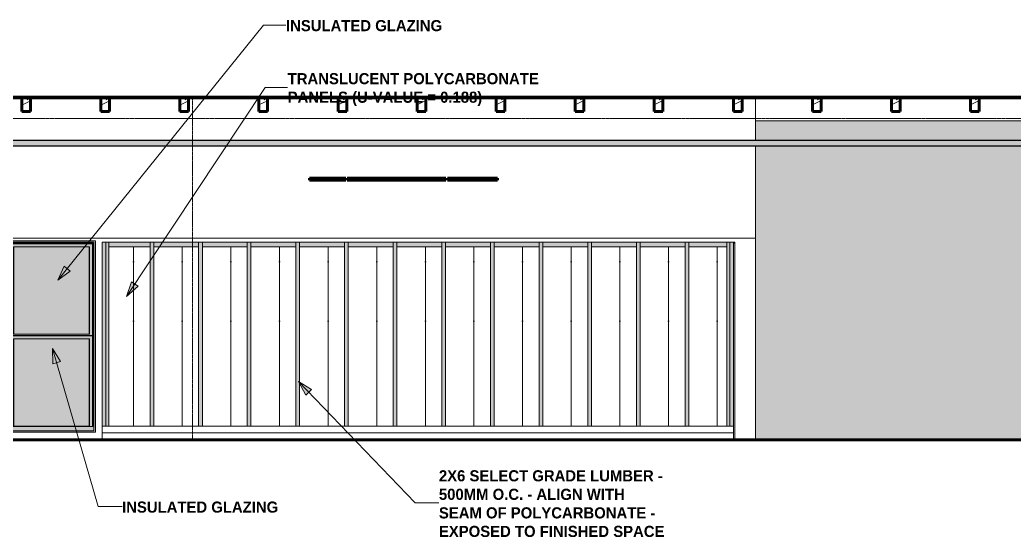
# Model space of a CAD drawing. Header units: inches. Extents: x 10304 to 16189, y 229 to 496.
# Drawn here: x 12685.2 to 13087.6, y 228.6 to 437.9 of the extents above; entities that cross this region are included whole.
import ezdxf

# ---------------------------------------------------------------- set-up
doc = ezdxf.new("R2010")
doc.units = ezdxf.units.IN
doc.header["$MEASUREMENT"] = 0
doc.linetypes.add('Aligning Line 1_8_', pattern=[0.25, 0.125, -0.125])
doc.linetypes.add('Grid Line 1_2_', pattern=[0.875, 0.5, -0.125, 0.125, -0.125])
for name, color, linetype, lineweight in [('0-2', 10, 'Continuous', 9), ('0-3', 50, 'Continuous', 5), ('A-CLNG', 13, 'Continuous', 18), ('A-CLNG-1', 13, 'Continuous', 60), ('A-FLOR-2', 250, 'Continuous', 60), ('A-FLOR-LEVL-1', 51, 'Grid Line 1_2_', 9), ('A-FLOR-MCUT-1', 7, 'Continuous', 18), ('A-FLOR-PATT-1', 10, 'Continuous', 9), ('A-FLOR-PATT-2', 253, 'Continuous', 9), ('A-GLAZ-1', 59, 'Continuous', 18), ('A-GLAZ-2', 254, 'Continuous', 18), ('A-GLAZ-3', 10, 'Continuous', 9), ('A-GLAZ-4', 7, 'Continuous', 18), ('A-GLAZ-CWMG', 51, 'Continuous', 9), ('A-GLAZ-CWMG-1', 9, 'Continuous', 9), ('A-GLAZ-CWMG-2', 10, 'Continuous', 9), ('A-WALL-1', 7, 'Continuous', 18), ('A-WALL-2', 50, 'Continuous', 18), ('A-WALL-PATT-2', 143, 'Continuous', 9), ('G-ANNO-SYMB', 111, 'Aligning Line 1_8_', 9), ('G-ANNO-TEXT', 231, 'Continuous', 9), ('I-WALL', 2, 'Continuous', 18), ('P-PIPE', 3, 'Continuous', 9), ('P-PIPE-1', 3, 'Continuous', 5), ('S-BEAM', 12, 'Continuous', 9), ('S-BEAM-2', 250, 'Continuous', 60)]:
    doc.layers.add(name, color=color, linetype=linetype, lineweight=lineweight)
doc.styles.add('Century Gothic_B', font='GOTHICB.TTF', dxfattribs={"height": 4.5})
pattern_1 = [(216.87, (3.199, 7.997), (23.98977143, 15.99364286), [3.998, -35.986]), (206.565, (7.997, 5.598), (-7.9970807, -7.9966192), [8.941, -8.941]), (198.435, (7.997, 1.599), (-15.9938446, -7.99709826), [5.058, -20.23])]

# ---------------------------------------------------------------- blocks, each defined once
blk = doc.blocks.new('Basic Wall _ EXT - FIBER CEMENT - LARGE - 2_ XPS - ___-2162458-INTERIOR ELEVATION - CORRIDOR NORTH _302_N_ - 3RD FLOOR - SOUTH WALL')
at = {"layer": 'A-WALL-2'}
blk.add_hatch(color=256, dxfattribs=at).paths.add_polyline_path([(-10851.39, 347.5), (-10850.89, 347.5), (-10850.89, 348), (-10851.39, 348), (-10851.39, 347.91)], flags=0)
at = {"layer": 'A-WALL-1'}
blk.add_line((-10850.89, 347.5), (-10851.39, 347.5), dxfattribs=at)
blk = doc.blocks.new('Rectangular Mullion - Stud - Vertical-3211725-INTERIOR ELEVATION - CORRIDOR NORTH _302_N_ - 3RD FLOOR - SOUTH WALL')
at = {"layer": 'A-GLAZ-CWMG-1'}
blk.add_hatch(color=256, dxfattribs=at).paths.add_polyline_path([(-10852.89, 273.5), (-10851.39, 273.5), (-10851.39, 348), (-10852.89, 348), (-10852.89, 337.58)], flags=0)
at = {"layer": 'A-GLAZ-CWMG-2'}
for p, q in [((-10852.89, 348), (-10852.89, 273.5)), ((-10851.39, 273.5), (-10851.39, 348)), ((-10851.39, 273.5), (-10852.89, 273.5))]:
    blk.add_line(p, q, dxfattribs=at)
blk = doc.blocks.new('Rectangular Mullion - Stud - Vertical-3211726-INTERIOR ELEVATION - CORRIDOR NORTH _302_N_ - 3RD FLOOR - SOUTH WALL')
at = {"layer": 'A-GLAZ-CWMG-1'}
blk.add_hatch(color=256, dxfattribs=at).paths.add_polyline_path([(-11105.49, 273.5), (-11105.49, 348), (-11106.99, 348), (-11106.99, 273.5), (-11106.93, 273.5)], flags=0)
at = {"layer": 'A-GLAZ-CWMG-2'}
for p, q in [((-11105.49, 348), (-11105.49, 273.5)), ((-11105.49, 273.5), (-11106.99, 273.5))]:
    blk.add_line(p, q, dxfattribs=at)
blk = doc.blocks.new('Rectangular Mullion - Stud - Base_Head-1769174-INTERIOR ELEVATION - CORRIDOR NORTH _302_N_ - 3RD FLOOR - SOUTH WALL')
at = {"layer": 'A-GLAZ-CWMG'}
h = blk.add_hatch(dxfattribs=at)
h.set_pattern_fill('FP_7', color=256, style=0, pattern_type=2)
h.set_pattern_definition([(180, (-11077.751, 270.75), (-1e-15, -8), [])])
h.paths.add_polyline_path([(-11067.91, 268), (-11067.91, 273.5), (-11087.59, 273.5), (-11087.59, 268), (-11086.09, 268)], flags=0)
at = {"layer": 'A-GLAZ-CWMG-2'}
blk.add_line((-11087.59, 273.5), (-11067.91, 273.5), dxfattribs=at)
blk = doc.blocks.new('Rectangular Mullion - Stud - Vertical-3211723-INTERIOR ELEVATION - CORRIDOR NORTH _302_N_ - 3RD FLOOR - SOUTH WALL')
at = {"layer": 'A-GLAZ-CWMG-1'}
blk.add_hatch(color=256, dxfattribs=at).paths.add_polyline_path([(-11087.59, 273.5), (-11086.09, 273.5), (-11086.09, 348), (-11087.59, 348), (-11087.59, 337.58)], flags=0)
at = {"layer": 'A-GLAZ-CWMG-2'}
for p, q in [((-11087.59, 348), (-11087.59, 273.5)), ((-11086.09, 273.5), (-11086.09, 348)), ((-11086.09, 273.5), (-11087.59, 273.5))]:
    blk.add_line(p, q, dxfattribs=at)
blk = doc.blocks.new('Window-Double_Hung-Marvin-Essential - ESDH3066 - 3rd floor-3357215-INTERIOR ELEVATION - CORRIDOR NORTH _302_N_ - 3RD FLOOR - SOUTH WALL')
at = {"layer": 'A-GLAZ-1'}
h = blk.add_hatch(color=256, dxfattribs=at)
h.paths.add_polyline_path([(-11111.67, 271), (-11109.7, 271), (-11109.7, 348.5), (-11145.2, 348.5), (-11145.2, 271), (-11136.51, 271)], flags=0)
h.paths.add_polyline_path([(-11144.58, 271.62), (-11144.58, 347.87), (-11110.33, 347.87), (-11110.33, 271.62), (-11143.83, 271.62)], flags=0)
h = blk.add_hatch(color=256, dxfattribs=at)
h.paths.add_polyline_path([(-11144.58, 271.62), (-11110.33, 271.62), (-11110.33, 347.87), (-11144.58, 347.87), (-11144.58, 271.69)], flags=0)
h.paths.add_polyline_path([(-11144.17, 273.41), (-11144.17, 347.47), (-11110.73, 347.47), (-11110.73, 273.41), (-11143.83, 273.41)], flags=0)
for points in [[(-11110.8, 273.41), (-11110.8, 309.75), (-11110.73, 309.75), (-11110.73, 347.47), (-11144.17, 347.47), (-11144.17, 309.75), (-11144.11, 309.75), (-11144.11, 273.41), (-11144.01, 273.41), (-11144.01, 347.31), (-11110.89, 347.31), (-11110.89, 273.41)], [(-11142.73, 346.03), (-11112.17, 346.03), (-11112.11, 346.09), (-11142.79, 346.09)], [(-11142.79, 310.66), (-11142.73, 310.72), (-11142.73, 346.03), (-11142.79, 346.09), (-11142.79, 310.72)], [(-11112.11, 310.66), (-11112.11, 346.09), (-11112.17, 346.03), (-11112.17, 310.72)], [(-11112.11, 310), (-11110.89, 310), (-11110.89, 310.18), (-11144.01, 310.18), (-11144.01, 310), (-11112.17, 310)], [(-11136.51, 310.66), (-11112.11, 310.66), (-11112.17, 310.72), (-11142.73, 310.72), (-11142.79, 310.66), (-11142.73, 310.66)], [(-11112.17, 308.78), (-11112.11, 308.84), (-11142.79, 308.84), (-11142.73, 308.78), (-11112.17, 308.78)], [(-11142.79, 273.41), (-11142.73, 273.47), (-11142.73, 308.78), (-11142.79, 308.84), (-11142.79, 273.47)], [(-11112.11, 273.41), (-11112.11, 308.84), (-11112.17, 308.78), (-11112.17, 273.47)], [(-11112.11, 273.41), (-11112.17, 273.47), (-11142.73, 273.47), (-11142.79, 273.41), (-11112.17, 273.41)]]:
    blk.add_hatch(color=256, dxfattribs=at).paths.add_polyline_path(points, flags=0)
h = blk.add_hatch(color=256, dxfattribs=at)
h.paths.add_polyline_path([(-11110.89, 310.18), (-11110.89, 347.31), (-11144.01, 347.31), (-11144.01, 310.18), (-11110.91, 310.18)], flags=0)
h.paths.add_polyline_path([(-11136.51, 310.66), (-11142.79, 310.66), (-11142.79, 346.09), (-11112.11, 346.09), (-11112.11, 310.66)], flags=0)
h = blk.add_hatch(color=256, dxfattribs=at)
h.paths.add_polyline_path([(-11110.93, 273.41), (-11110.89, 273.41), (-11110.89, 310), (-11144.01, 310), (-11144.01, 273.41), (-11111.08, 273.41)], flags=0)
h.paths.add_polyline_path([(-11112.11, 273.41), (-11142.79, 273.41), (-11142.79, 308.84), (-11112.11, 308.84), (-11112.11, 276.62)], flags=0)
h = blk.add_hatch(color=256, dxfattribs=at)
h.paths.add_polyline_path([(-11144.17, 273.41), (-11144.11, 273.41), (-11144.11, 309.75), (-11144.17, 309.75), (-11144.17, 273.41)], flags=0)
h.paths.add_polyline_path([(-11110.8, 273.41), (-11110.73, 273.41), (-11110.73, 309.75), (-11110.8, 309.75), (-11110.8, 273.41)], flags=0)
at = {"layer": 'A-GLAZ-2'}
for points in [[(-11112.17, 310.72), (-11112.17, 346.03), (-11142.73, 346.03), (-11142.73, 310.72), (-11136.51, 310.72)], [(-11112.17, 273.47), (-11112.17, 308.78), (-11142.73, 308.78), (-11142.73, 273.47), (-11136.51, 273.47)]]:
    blk.add_hatch(color=256, dxfattribs=at).paths.add_polyline_path(points, flags=0)
at = {"layer": 'A-GLAZ-3'}
for p, q in [((-11109.7, 348.5), (-11145.2, 348.5)), ((-11145.2, 348.5), (-11145.2, 271)), ((-11144.58, 271.62), (-11144.58, 347.87)), ((-11144.58, 347.87), (-11110.33, 347.87)), ((-11144.17, 273.41), (-11144.17, 347.47)), ((-11144.17, 347.47), (-11110.73, 347.47)), ((-11144.01, 347.31), (-11110.89, 347.31)), ((-11144.01, 347.31), (-11144.01, 310.18)), ((-11142.79, 346.09), (-11142.73, 346.03)), ((-11142.79, 346.09), (-11142.79, 310.66)), ((-11112.11, 346.09), (-11142.79, 346.09)), ((-11112.17, 346.03), (-11142.73, 346.03)), ((-11142.73, 346.03), (-11142.73, 310.72)), ((-11112.17, 346.03), (-11112.11, 346.09)), ((-11112.17, 310.72), (-11112.17, 346.03)), ((-11112.11, 310.66), (-11112.11, 346.09)), ((-11110.89, 347.31), (-11110.89, 310.18)), ((-11110.73, 347.47), (-11110.73, 273.41)), ((-11110.33, 347.87), (-11110.33, 271.62)), ((-11109.7, 271), (-11109.7, 348.5)), ((-11144.01, 310.18), (-11144.01, 310)), ((-11110.89, 310.18), (-11144.01, 310.18)), ((-11144.01, 310), (-11110.89, 310)), ((-11144.01, 273.41), (-11144.01, 310)), ((-11142.73, 310.72), (-11142.79, 310.66)), ((-11142.79, 310.66), (-11112.11, 310.66)), ((-11142.73, 310.72), (-11112.17, 310.72)), ((-11112.17, 310.72), (-11112.11, 310.66)), ((-11110.89, 310), (-11110.89, 310.18)), ((-11110.89, 310), (-11110.89, 273.41)), ((-11142.79, 308.84), (-11142.73, 308.78)), ((-11112.11, 308.84), (-11142.79, 308.84)), ((-11142.79, 308.84), (-11142.79, 273.41)), ((-11112.17, 308.78), (-11142.73, 308.78)), ((-11142.73, 308.78), (-11142.73, 273.47)), ((-11112.17, 308.78), (-11112.11, 308.84)), ((-11112.17, 273.47), (-11112.17, 308.78)), ((-11112.11, 273.41), (-11112.11, 308.84)), ((-11145.2, 271), (-11109.7, 271)), ((-11110.33, 271.62), (-11144.58, 271.62)), ((-11110.73, 273.41), (-11144.17, 273.41)), ((-11142.73, 273.47), (-11142.79, 273.41)), ((-11142.73, 273.47), (-11112.17, 273.47)), ((-11112.17, 273.47), (-11112.11, 273.41))]:
    blk.add_line(p, q, dxfattribs=at)
at = {"layer": 'A-GLAZ-4'}
for p, q in [((-11144.11, 309.75), (-11144.17, 309.75)), ((-11144.11, 273.4), (-11144.11, 309.75)), ((-11110.73, 309.75), (-11110.8, 309.75)), ((-11110.8, 309.75), (-11110.8, 273.41))]:
    blk.add_line(p, q, dxfattribs=at)
blk = doc.blocks.new('Rectangular Mullion - Stud - Base_Head-1769175-INTERIOR ELEVATION - CORRIDOR NORTH _302_N_ - 3RD FLOOR - SOUTH WALL')
at = {"layer": 'A-GLAZ-CWMG'}
h = blk.add_hatch(dxfattribs=at)
h.set_pattern_fill('FP_8', color=256, style=0, pattern_type=2)
h.set_pattern_definition([(180, (-10861.231, 270.75), (-1e-15, -8), [])])
h.paths.add_polyline_path([(-10851.45, 268), (-10851.39, 268), (-10851.39, 273.5), (-10871.07, 273.5), (-10871.07, 268), (-10852.89, 268)], flags=0)
at = {"layer": 'A-GLAZ-CWMG-2'}
for p, q in [((-10871.07, 273.5), (-10851.39, 273.5)), ((-10851.39, 273.5), (-10851.39, 268))]:
    blk.add_line(p, q, dxfattribs=at)
blk = doc.blocks.new('Rectangular Mullion - Stud - Base_Head-2194499-INTERIOR ELEVATION - CORRIDOR NORTH _302_N_ - 3RD FLOOR - SOUTH WALL')
at = {"layer": 'A-GLAZ-CWMG'}
h = blk.add_hatch(dxfattribs=at)
h.set_pattern_fill('FP_11', color=256, style=0, pattern_type=2)
h.set_pattern_definition([(180, (-11097.291, 270.75), (-1e-15, -8), [])])
h.paths.add_polyline_path([(-11092.95, 268), (-11087.59, 268), (-11087.59, 273.5), (-11106.99, 273.5), (-11106.99, 268), (-11104.24, 268)], flags=0)
at = {"layer": 'A-GLAZ-CWMG-2'}
blk.add_line((-11106.99, 273.5), (-11087.59, 273.5), dxfattribs=at)
blk = doc.blocks.new('Rectangular Mullion - Profile_Polycarbonate_Upper and left-2195491-INTERIOR ELEVATION - CORRIDOR NORTH _302_N_ - 3RD FLOOR - SOUTH WALL')
at = {"layer": 'A-GLAZ-CWMG-1'}
h = blk.add_hatch(color=256, dxfattribs=at)
h.paths.add_polyline_path([(-10869.57, 346), (-10854.14, 346), (-10854.14, 348), (-10869.57, 348)], flags=0)
h.paths.add_polyline_path([(-11096.14, 346), (-11087.59, 346), (-11087.59, 348), (-11104.24, 348), (-11104.24, 346)], flags=0)
h.paths.add_polyline_path([(-10871.07, 346), (-10871.07, 348), (-10889.26, 348), (-10889.26, 346), (-10875.15, 346)], flags=0)
h.paths.add_polyline_path([(-11086.09, 346), (-11067.91, 346), (-11067.91, 348), (-11086.09, 348)], flags=0)
h.paths.add_polyline_path([(-11066.41, 346), (-11048.23, 346), (-11048.23, 348), (-11066.41, 348)], flags=0)
h.paths.add_polyline_path([(-10890.76, 346), (-10890.76, 348), (-10908.94, 348), (-10908.94, 346)], flags=0)
h.paths.add_polyline_path([(-10910.44, 346), (-10910.44, 348), (-10928.62, 348), (-10928.62, 346)], flags=0)
h.paths.add_polyline_path([(-11046.73, 346), (-11028.54, 346), (-11028.54, 348), (-11046.73, 348)], flags=0)
h.paths.add_polyline_path([(-10930.12, 346), (-10930.12, 348), (-10948.31, 348), (-10948.31, 346)], flags=0)
h.paths.add_polyline_path([(-11027.04, 346), (-11008.86, 346), (-11008.86, 348), (-11027.04, 348)], flags=0)
h.paths.add_polyline_path([(-10949.81, 346), (-10949.81, 348), (-10967.99, 348), (-10967.99, 346), (-10962.27, 346)], flags=0)
h.paths.add_polyline_path([(-11007.36, 346), (-10989.17, 346), (-10989.17, 348), (-11007.36, 348)], flags=0)
h.paths.add_polyline_path([(-10969.49, 346), (-10969.49, 348), (-10987.67, 348), (-10987.67, 346)], flags=0)
at = {"layer": 'A-GLAZ-CWMG-2'}
for p, q in [((-11104.24, 346), (-11104.24, 348)), ((-10854.14, 348), (-10854.14, 346)), ((-11087.59, 346), (-11104.24, 346)), ((-11067.91, 346), (-11086.09, 346)), ((-11048.23, 346), (-11066.41, 346)), ((-11028.54, 346), (-11046.73, 346)), ((-11008.86, 346), (-11027.04, 346)), ((-10989.17, 346), (-11007.36, 346)), ((-10969.49, 346), (-10987.67, 346)), ((-10949.81, 346), (-10967.99, 346)), ((-10930.12, 346), (-10948.31, 346)), ((-10910.44, 346), (-10928.62, 346)), ((-10890.76, 346), (-10908.94, 346)), ((-10871.07, 346), (-10889.26, 346)), ((-10854.14, 346), (-10869.57, 346))]:
    blk.add_line(p, q, dxfattribs=at)
blk = doc.blocks.new('Rectangular Mullion - Profile_Polycarbonate_Upper and left-3296923-INTERIOR ELEVATION - CORRIDOR NORTH _302_N_ - 3RD FLOOR - SOUTH WALL')
at = {"layer": 'A-GLAZ-CWMG-1'}
blk.add_hatch(color=256, dxfattribs=at).paths.add_polyline_path([(-11105.49, 273.5), (-11104.24, 273.5), (-11104.24, 348), (-11105.49, 348), (-11105.49, 302.77)], flags=0)
at = {"layer": 'A-GLAZ-CWMG-2'}
blk.add_line((-11104.24, 348), (-11104.24, 273.5), dxfattribs=at)
blk = doc.blocks.new('Rectangular Mullion - Profile_Polycarbonate_right-3296924-INTERIOR ELEVATION - CORRIDOR NORTH _302_N_ - 3RD FLOOR - SOUTH WALL')
at = {"layer": 'A-GLAZ-CWMG-1'}
blk.add_hatch(color=256, dxfattribs=at).paths.add_polyline_path([(-10854.14, 273.5), (-10852.89, 273.5), (-10852.89, 348), (-10854.14, 348), (-10854.14, 337.58)], flags=0)
at = {"layer": 'A-GLAZ-CWMG-2'}
blk.add_line((-10854.14, 273.5), (-10854.14, 348), dxfattribs=at)
blk = doc.blocks.new('CTR - 1st Phase - Shell_rvt-2-INTERIOR ELEVATION - CORRIDOR NORTH _302_N_ - 3RD FLOOR - SOUTH WALL')
at = {"layer": 'A-FLOR-PATT-1'}
h = blk.add_hatch(dxfattribs=at)
h.set_pattern_fill('FP_9', color=256, style=0, pattern_type=2)
h.set_pattern_definition([(0, (0, 0), (0, 2.399), []), (315, (0, 0), (2.3985062, 0), [3.393, -3.393]), (45, (0, 0), (2.3985062, 0), [3.393, -3.393])])
h.paths.add_polyline_path([(-10396.01, 406.27), (-10352.45, 406.27), (-10352.46, 407.02), (-11746.33, 407.02), (-11746.31, 406.27), (-10417.79, 406.27)], flags=0)
at = {"layer": 'A-FLOR-PATT-2'}
h = blk.add_hatch(dxfattribs=at)
h.set_pattern_fill('FP_10', color=256, style=0, pattern_type=2)
h.set_pattern_definition([(0, (0, 0), (0, 4.5), []), (90, (0, 0), (-4.5, 3e-16), [])])
h.paths.add_polyline_path([(-10396.01, 407.02), (-10352.45, 407.02), (-10352.45, 407.18), (-11746.33, 407.18), (-11746.33, 407.02), (-10417.79, 407.02)], flags=0)
at = {"layer": 'A-WALL-PATT-2'}
h = blk.add_hatch(dxfattribs=at)
h.set_pattern_fill('FP_12', color=256, style=0, pattern_type=2)
h.set_pattern_definition([(90, (-10831.767, 268), (-19.685, 1e-15), [24, 0, 0, 0])])
h.paths.add_polyline_path([(-10908.94, 273.5), (-10890.76, 273.5), (-10890.76, 346), (-10908.94, 346)], flags=0)
h.paths.add_polyline_path([(-10889.26, 273.5), (-10871.07, 273.5), (-10871.07, 346), (-10889.26, 346)], flags=0)
h.paths.add_polyline_path([(-10869.57, 273.5), (-10854.14, 273.5), (-10854.14, 346), (-10869.57, 346), (-10869.57, 337.58)], flags=0)
h.paths.add_polyline_path([(-10948.31, 273.5), (-10930.12, 273.5), (-10930.12, 346), (-10948.31, 346)], flags=0)
h.paths.add_polyline_path([(-10910.44, 273.5), (-10910.44, 346), (-10928.62, 346), (-10928.62, 273.5)], flags=0)
h.paths.add_polyline_path([(-10987.67, 273.5), (-10969.49, 273.5), (-10969.49, 346), (-10987.67, 346)], flags=0)
h.paths.add_polyline_path([(-10967.99, 273.5), (-10949.81, 273.5), (-10949.81, 346), (-10967.99, 346)], flags=0)
h.paths.add_polyline_path([(-11007.36, 273.5), (-10989.17, 273.5), (-10989.17, 346), (-11007.36, 346)], flags=0)
h.paths.add_polyline_path([(-11008.86, 273.5), (-11008.86, 346), (-11027.04, 346), (-11027.04, 273.5)], flags=0)
h.paths.add_polyline_path([(-11066.41, 273.5), (-11048.23, 273.5), (-11048.23, 346), (-11066.41, 346), (-11066.41, 337.58)], flags=0)
h.paths.add_polyline_path([(-11067.91, 273.5), (-11067.91, 346), (-11086.09, 346), (-11086.09, 273.5)], flags=0)
h.paths.add_polyline_path([(-11028.54, 273.5), (-11028.54, 346), (-11046.73, 346), (-11046.73, 273.5)], flags=0)
h.paths.add_polyline_path([(-11092.95, 273.5), (-11087.59, 273.5), (-11087.59, 346), (-11104.24, 346), (-11104.24, 273.5)], flags=0)
at = {"layer": 'A-FLOR-2'}
for p, q in [((-11746.33, 406.27), (-10352.45, 406.27)), ((-10352.45, 268), (-11746.33, 268))]:
    blk.add_line(p, q, dxfattribs=at)
at = {"layer": 'A-FLOR-MCUT-1'}
blk.add_line((-10352.45, 407.02), (-11746.33, 407.02), dxfattribs=at)
at = {"layer": 'A-WALL-1'}
for p, q in [((-10842.51, 389.19), (-10842.51, 406.27)), ((-10842.51, 349.5), (-10842.51, 386.81)), ((-10842.51, 349.5), (-11247.89, 349.5)), ((-11247.89, 349.5), (-10842.51, 349.5)), ((-11145.2, 348.5), (-11109.7, 348.5)), ((-11109.7, 348.5), (-11109.7, 271)), ((-11106.99, 268), (-11106.99, 348)), ((-11106.99, 348), (-10850.89, 348)), ((-10850.89, 268), (-10850.89, 348)), ((-10842.51, 348), (-10842.51, 349.5)), ((-10842.51, 348), (-10842.51, 268)), ((-11109.7, 271), (-11145.2, 271))]:
    blk.add_line(p, q, dxfattribs=at)
at = {"layer": '0-2'}
for name, p in [('Window-Double_Hung-Marvin-Essential - ESDH3066 - 3rd floor-3357215-INTERIOR ELEVATION - CORRIDOR NORTH _302_N_ - 3RD FLOOR - SOUTH WALL', (0, 0)), ('Rectangular Mullion - Stud - Vertical-3211726-INTERIOR ELEVATION - CORRIDOR NORTH _302_N_ - 3RD FLOOR - SOUTH WALL', (0, 0)), ('Rectangular Mullion - Profile_Polycarbonate_Upper and left-3296923-INTERIOR ELEVATION - CORRIDOR NORTH _302_N_ - 3RD FLOOR - SOUTH WALL', (0, 0)), ('Rectangular Mullion - Profile_Polycarbonate_Upper and left-2195491-INTERIOR ELEVATION - CORRIDOR NORTH _302_N_ - 3RD FLOOR - SOUTH WALL', (0, 0)), ('Rectangular Mullion - Stud - Vertical-3211723-INTERIOR ELEVATION - CORRIDOR NORTH _302_N_ - 3RD FLOOR - SOUTH WALL', (0, 0)), ('Rectangular Mullion - Stud - Vertical-3211723-INTERIOR ELEVATION - CORRIDOR NORTH _302_N_ - 3RD FLOOR - SOUTH WALL', (19.68, 0)), ('Rectangular Mullion - Stud - Vertical-3211723-INTERIOR ELEVATION - CORRIDOR NORTH _302_N_ - 3RD FLOOR - SOUTH WALL', (39.37, 0)), ('Rectangular Mullion - Stud - Vertical-3211723-INTERIOR ELEVATION - CORRIDOR NORTH _302_N_ - 3RD FLOOR - SOUTH WALL', (59.05, 0)), ('Rectangular Mullion - Stud - Vertical-3211723-INTERIOR ELEVATION - CORRIDOR NORTH _302_N_ - 3RD FLOOR - SOUTH WALL', (78.73, 0)), ('Rectangular Mullion - Stud - Vertical-3211723-INTERIOR ELEVATION - CORRIDOR NORTH _302_N_ - 3RD FLOOR - SOUTH WALL', (98.42, 0)), ('Rectangular Mullion - Stud - Vertical-3211723-INTERIOR ELEVATION - CORRIDOR NORTH _302_N_ - 3RD FLOOR - SOUTH WALL', (118.1, 0)), ('Rectangular Mullion - Stud - Vertical-3211723-INTERIOR ELEVATION - CORRIDOR NORTH _302_N_ - 3RD FLOOR - SOUTH WALL', (137.79, 0)), ('Rectangular Mullion - Stud - Vertical-3211723-INTERIOR ELEVATION - CORRIDOR NORTH _302_N_ - 3RD FLOOR - SOUTH WALL', (157.47, 0)), ('Rectangular Mullion - Stud - Vertical-3211723-INTERIOR ELEVATION - CORRIDOR NORTH _302_N_ - 3RD FLOOR - SOUTH WALL', (177.15, 0)), ('Rectangular Mullion - Stud - Vertical-3211723-INTERIOR ELEVATION - CORRIDOR NORTH _302_N_ - 3RD FLOOR - SOUTH WALL', (196.84, 0)), ('Rectangular Mullion - Stud - Vertical-3211723-INTERIOR ELEVATION - CORRIDOR NORTH _302_N_ - 3RD FLOOR - SOUTH WALL', (216.52, 0)), ('Rectangular Mullion - Profile_Polycarbonate_right-3296924-INTERIOR ELEVATION - CORRIDOR NORTH _302_N_ - 3RD FLOOR - SOUTH WALL', (0, 0)), ('Rectangular Mullion - Stud - Vertical-3211725-INTERIOR ELEVATION - CORRIDOR NORTH _302_N_ - 3RD FLOOR - SOUTH WALL', (0, 0)), ('Basic Wall _ EXT - FIBER CEMENT - LARGE - 2_ XPS - ___-2162458-INTERIOR ELEVATION - CORRIDOR NORTH _302_N_ - 3RD FLOOR - SOUTH WALL', (0, 0)), ('Rectangular Mullion - Stud - Base_Head-2194499-INTERIOR ELEVATION - CORRIDOR NORTH _302_N_ - 3RD FLOOR - SOUTH WALL', (0, 0)), ('Rectangular Mullion - Stud - Base_Head-1769174-INTERIOR ELEVATION - CORRIDOR NORTH _302_N_ - 3RD FLOOR - SOUTH WALL', (0, 0)), ('Rectangular Mullion - Stud - Base_Head-1769174-INTERIOR ELEVATION - CORRIDOR NORTH _302_N_ - 3RD FLOOR - SOUTH WALL', (19.68, 0)), ('Rectangular Mullion - Stud - Base_Head-1769174-INTERIOR ELEVATION - CORRIDOR NORTH _302_N_ - 3RD FLOOR - SOUTH WALL', (39.37, 0)), ('Rectangular Mullion - Stud - Base_Head-1769174-INTERIOR ELEVATION - CORRIDOR NORTH _302_N_ - 3RD FLOOR - SOUTH WALL', (59.05, 0)), ('Rectangular Mullion - Stud - Base_Head-1769174-INTERIOR ELEVATION - CORRIDOR NORTH _302_N_ - 3RD FLOOR - SOUTH WALL', (78.73, 0)), ('Rectangular Mullion - Stud - Base_Head-1769174-INTERIOR ELEVATION - CORRIDOR NORTH _302_N_ - 3RD FLOOR - SOUTH WALL', (98.42, 0)), ('Rectangular Mullion - Stud - Base_Head-1769174-INTERIOR ELEVATION - CORRIDOR NORTH _302_N_ - 3RD FLOOR - SOUTH WALL', (118.1, 0)), ('Rectangular Mullion - Stud - Base_Head-1769174-INTERIOR ELEVATION - CORRIDOR NORTH _302_N_ - 3RD FLOOR - SOUTH WALL', (137.79, 0)), ('Rectangular Mullion - Stud - Base_Head-1769174-INTERIOR ELEVATION - CORRIDOR NORTH _302_N_ - 3RD FLOOR - SOUTH WALL', (157.47, 0)), ('Rectangular Mullion - Stud - Base_Head-1769174-INTERIOR ELEVATION - CORRIDOR NORTH _302_N_ - 3RD FLOOR - SOUTH WALL', (177.15, 0)), ('Rectangular Mullion - Stud - Base_Head-1769174-INTERIOR ELEVATION - CORRIDOR NORTH _302_N_ - 3RD FLOOR - SOUTH WALL', (196.84, 0)), ('Rectangular Mullion - Stud - Base_Head-1769175-INTERIOR ELEVATION - CORRIDOR NORTH _302_N_ - 3RD FLOOR - SOUTH WALL', (0, 0))]:
    blk.add_blockref(name, p, dxfattribs=at)
blk = doc.blocks.new('LVL-Laminated Veneer Lumber - 4X6 S_ PINE - NO_ 1-V50-INTERIOR ELEVATION - CORRIDOR NORTH _302_N_ - 3RD FLOOR - SOUTH WALL')
at = {"layer": 'S-BEAM'}
h = blk.add_hatch(dxfattribs=at)
h.set_pattern_fill('FP_13', color=256, style=0, pattern_type=2)
h.set_pattern_definition(pattern_1)
h.paths.add_polyline_path([(-10755.5, 400.77), (-10752, 400.77), (-10752, 406.27), (-10755.5, 406.27)], flags=0)
at = {"layer": 'S-BEAM-2'}
for p, q in [((-10752, 406.27), (-10755.5, 406.27)), ((-10755.5, 406.27), (-10755.5, 400.77)), ((-10752, 400.77), (-10752, 406.27)), ((-10755.5, 400.77), (-10752, 400.77))]:
    blk.add_line(p, q, dxfattribs=at)
blk = doc.blocks.new('LVL-Laminated Veneer Lumber - 4X6 S_ PINE - NO_ 1-V51-INTERIOR ELEVATION - CORRIDOR NORTH _302_N_ - 3RD FLOOR - SOUTH WALL')
at = {"layer": 'S-BEAM'}
h = blk.add_hatch(dxfattribs=at)
h.set_pattern_fill('FP_13', color=256, style=0, pattern_type=2)
h.set_pattern_definition(pattern_1)
h.paths.add_polyline_path([(-10784, 400.77), (-10784, 406.27), (-10787.5, 406.27), (-10787.5, 400.77)], flags=0)
at = {"layer": 'S-BEAM-2'}
for p, q in [((-10784, 406.27), (-10787.5, 406.27)), ((-10787.5, 406.27), (-10787.5, 400.77)), ((-10784, 400.77), (-10784, 406.27)), ((-10787.5, 400.77), (-10784, 400.77))]:
    blk.add_line(p, q, dxfattribs=at)
blk = doc.blocks.new('LVL-Laminated Veneer Lumber - 4X6 S_ PINE - NO_ 1-V52-INTERIOR ELEVATION - CORRIDOR NORTH _302_N_ - 3RD FLOOR - SOUTH WALL')
at = {"layer": 'S-BEAM'}
h = blk.add_hatch(dxfattribs=at)
h.set_pattern_fill('FP_13', color=256, style=0, pattern_type=2)
h.set_pattern_definition(pattern_1)
h.paths.add_polyline_path([(-10816, 400.77), (-10816, 406.27), (-10819.5, 406.27), (-10819.5, 400.77)], flags=0)
at = {"layer": 'S-BEAM-2'}
for p, q in [((-10816, 406.27), (-10819.5, 406.27)), ((-10819.5, 406.27), (-10819.5, 400.77)), ((-10816, 400.77), (-10816, 406.27)), ((-10819.5, 400.77), (-10816, 400.77))]:
    blk.add_line(p, q, dxfattribs=at)
blk = doc.blocks.new('LVL-Laminated Veneer Lumber - 4X6 S_ PINE - NO_ 1-V53-INTERIOR ELEVATION - CORRIDOR NORTH _302_N_ - 3RD FLOOR - SOUTH WALL')
at = {"layer": 'S-BEAM'}
h = blk.add_hatch(dxfattribs=at)
h.set_pattern_fill('FP_13', color=256, style=0, pattern_type=2)
h.set_pattern_definition(pattern_1)
h.paths.add_polyline_path([(-10848, 400.77), (-10848, 406.27), (-10851.5, 406.27), (-10851.5, 400.77)], flags=0)
at = {"layer": 'S-BEAM-2'}
for p, q in [((-10848, 406.27), (-10851.5, 406.27)), ((-10851.5, 406.27), (-10851.5, 400.77)), ((-10848, 400.77), (-10848, 406.27)), ((-10851.5, 400.77), (-10848, 400.77))]:
    blk.add_line(p, q, dxfattribs=at)
blk = doc.blocks.new('LVL-Laminated Veneer Lumber - 4X6 S_ PINE - NO_ 1-V54-INTERIOR ELEVATION - CORRIDOR NORTH _302_N_ - 3RD FLOOR - SOUTH WALL')
at = {"layer": 'S-BEAM'}
h = blk.add_hatch(dxfattribs=at)
h.set_pattern_fill('FP_13', color=256, style=0, pattern_type=2)
h.set_pattern_definition(pattern_1)
h.paths.add_polyline_path([(-10883.5, 400.77), (-10880, 400.77), (-10880, 406.27), (-10883.5, 406.27), (-10883.5, 401.39)], flags=0)
at = {"layer": 'S-BEAM-2'}
for p, q in [((-10880, 406.27), (-10883.5, 406.27)), ((-10883.5, 406.27), (-10883.5, 400.77)), ((-10880, 400.77), (-10880, 406.27)), ((-10883.5, 400.77), (-10880, 400.77))]:
    blk.add_line(p, q, dxfattribs=at)
blk = doc.blocks.new('LVL-Laminated Veneer Lumber - 4X6 S_ PINE - NO_ 1-V55-INTERIOR ELEVATION - CORRIDOR NORTH _302_N_ - 3RD FLOOR - SOUTH WALL')
at = {"layer": 'S-BEAM'}
h = blk.add_hatch(dxfattribs=at)
h.set_pattern_fill('FP_13', color=256, style=0, pattern_type=2)
h.set_pattern_definition(pattern_1)
h.paths.add_polyline_path([(-10915.5, 400.77), (-10912, 400.77), (-10912, 406.27), (-10915.5, 406.27)], flags=0)
at = {"layer": 'S-BEAM-2'}
for p, q in [((-10912, 406.27), (-10915.5, 406.27)), ((-10915.5, 406.27), (-10915.5, 400.77)), ((-10912, 400.77), (-10912, 406.27)), ((-10915.5, 400.77), (-10912, 400.77))]:
    blk.add_line(p, q, dxfattribs=at)
blk = doc.blocks.new('LVL-Laminated Veneer Lumber - 4X6 S_ PINE - NO_ 1-V56-INTERIOR ELEVATION - CORRIDOR NORTH _302_N_ - 3RD FLOOR - SOUTH WALL')
at = {"layer": 'S-BEAM'}
h = blk.add_hatch(dxfattribs=at)
h.set_pattern_fill('FP_13', color=256, style=0, pattern_type=2)
h.set_pattern_definition(pattern_1)
h.paths.add_polyline_path([(-10944, 400.77), (-10944, 406.27), (-10947.5, 406.27), (-10947.5, 400.77)], flags=0)
at = {"layer": 'S-BEAM-2'}
for p, q in [((-10944, 406.27), (-10947.5, 406.27)), ((-10947.5, 406.27), (-10947.5, 400.77)), ((-10944, 400.77), (-10944, 406.27)), ((-10947.5, 400.77), (-10944, 400.77))]:
    blk.add_line(p, q, dxfattribs=at)
blk = doc.blocks.new('LVL-Laminated Veneer Lumber - 4X6 S_ PINE - NO_ 1-V57-INTERIOR ELEVATION - CORRIDOR NORTH _302_N_ - 3RD FLOOR - SOUTH WALL')
at = {"layer": 'S-BEAM'}
h = blk.add_hatch(dxfattribs=at)
h.set_pattern_fill('FP_13', color=256, style=0, pattern_type=2)
h.set_pattern_definition(pattern_1)
h.paths.add_polyline_path([(-10976, 400.77), (-10976, 406.27), (-10979.5, 406.27), (-10979.5, 400.77)], flags=0)
at = {"layer": 'S-BEAM-2'}
for p, q in [((-10976, 406.27), (-10979.5, 406.27)), ((-10979.5, 406.27), (-10979.5, 400.77)), ((-10976, 400.77), (-10976, 406.27)), ((-10979.5, 400.77), (-10976, 400.77))]:
    blk.add_line(p, q, dxfattribs=at)
blk = doc.blocks.new('LVL-Laminated Veneer Lumber - 4X6 S_ PINE - NO_ 1-V58-INTERIOR ELEVATION - CORRIDOR NORTH _302_N_ - 3RD FLOOR - SOUTH WALL')
at = {"layer": 'S-BEAM'}
h = blk.add_hatch(dxfattribs=at)
h.set_pattern_fill('FP_13', color=256, style=0, pattern_type=2)
h.set_pattern_definition(pattern_1)
h.paths.add_polyline_path([(-11008, 400.77), (-11008, 406.27), (-11011.5, 406.27), (-11011.5, 400.77)], flags=0)
at = {"layer": 'S-BEAM-2'}
for p, q in [((-11008, 406.27), (-11011.5, 406.27)), ((-11011.5, 406.27), (-11011.5, 400.77)), ((-11008, 400.77), (-11008, 406.27)), ((-11011.5, 400.77), (-11008, 400.77))]:
    blk.add_line(p, q, dxfattribs=at)
blk = doc.blocks.new('LVL-Laminated Veneer Lumber - 4X6 S_ PINE - NO_ 1-V59-INTERIOR ELEVATION - CORRIDOR NORTH _302_N_ - 3RD FLOOR - SOUTH WALL')
at = {"layer": 'S-BEAM'}
h = blk.add_hatch(dxfattribs=at)
h.set_pattern_fill('FP_13', color=256, style=0, pattern_type=2)
h.set_pattern_definition(pattern_1)
h.paths.add_polyline_path([(-11040, 400.77), (-11040, 406.27), (-11043.5, 406.27), (-11043.5, 400.77)], flags=0)
at = {"layer": 'S-BEAM-2'}
for p, q in [((-11040, 406.27), (-11043.5, 406.27)), ((-11043.5, 406.27), (-11043.5, 400.77)), ((-11040, 400.77), (-11040, 406.27)), ((-11043.5, 400.77), (-11040, 400.77))]:
    blk.add_line(p, q, dxfattribs=at)
blk = doc.blocks.new('LVL-Laminated Veneer Lumber - 4X6 S_ PINE - NO_ 1-V60-INTERIOR ELEVATION - CORRIDOR NORTH _302_N_ - 3RD FLOOR - SOUTH WALL')
at = {"layer": 'S-BEAM'}
h = blk.add_hatch(dxfattribs=at)
h.set_pattern_fill('FP_13', color=256, style=0, pattern_type=2)
h.set_pattern_definition(pattern_1)
h.paths.add_polyline_path([(-11072, 400.77), (-11072, 406.27), (-11075.5, 406.27), (-11075.5, 400.77)], flags=0)
at = {"layer": 'S-BEAM-2'}
for p, q in [((-11072, 406.27), (-11075.5, 406.27)), ((-11075.5, 406.27), (-11075.5, 400.77)), ((-11072, 400.77), (-11072, 406.27)), ((-11075.5, 400.77), (-11072, 400.77))]:
    blk.add_line(p, q, dxfattribs=at)
blk = doc.blocks.new('LVL-Laminated Veneer Lumber - 4X6 S_ PINE - NO_ 1-V61-INTERIOR ELEVATION - CORRIDOR NORTH _302_N_ - 3RD FLOOR - SOUTH WALL')
at = {"layer": 'S-BEAM'}
h = blk.add_hatch(dxfattribs=at)
h.set_pattern_fill('FP_13', color=256, style=0, pattern_type=2)
h.set_pattern_definition(pattern_1)
h.paths.add_polyline_path([(-11107.5, 400.77), (-11104, 400.77), (-11104, 406.27), (-11107.5, 406.27)], flags=0)
at = {"layer": 'S-BEAM-2'}
for p, q in [((-11104, 406.27), (-11107.5, 406.27)), ((-11107.5, 406.27), (-11107.5, 400.77)), ((-11104, 400.77), (-11104, 406.27)), ((-11107.5, 400.77), (-11104, 400.77))]:
    blk.add_line(p, q, dxfattribs=at)
blk = doc.blocks.new('LVL-Laminated Veneer Lumber - 4X6 S_ PINE - NO_ 1-V62-INTERIOR ELEVATION - CORRIDOR NORTH _302_N_ - 3RD FLOOR - SOUTH WALL')
at = {"layer": 'S-BEAM'}
h = blk.add_hatch(dxfattribs=at)
h.set_pattern_fill('FP_13', color=256, style=0, pattern_type=2)
h.set_pattern_definition(pattern_1)
h.paths.add_polyline_path([(-11139.5, 400.77), (-11136, 400.77), (-11136, 406.27), (-11139.5, 406.27)], flags=0)
at = {"layer": 'S-BEAM-2'}
for p, q in [((-11136, 406.27), (-11139.5, 406.27)), ((-11139.5, 406.27), (-11139.5, 400.77)), ((-11136, 400.77), (-11136, 406.27)), ((-11139.5, 400.77), (-11136, 400.77))]:
    blk.add_line(p, q, dxfattribs=at)
blk = doc.blocks.new('CTR - 1st Phase - Structure_rvt-2-INTERIOR ELEVATION - CORRIDOR NORTH _302_N_ - 3RD FLOOR - SOUTH WALL')
at = {"layer": '0-2'}
for name in ['LVL-Laminated Veneer Lumber - 4X6 S_ PINE - NO_ 1-V62-INTERIOR ELEVATION - CORRIDOR NORTH _302_N_ - 3RD FLOOR - SOUTH WALL', 'LVL-Laminated Veneer Lumber - 4X6 S_ PINE - NO_ 1-V61-INTERIOR ELEVATION - CORRIDOR NORTH _302_N_ - 3RD FLOOR - SOUTH WALL', 'LVL-Laminated Veneer Lumber - 4X6 S_ PINE - NO_ 1-V60-INTERIOR ELEVATION - CORRIDOR NORTH _302_N_ - 3RD FLOOR - SOUTH WALL', 'LVL-Laminated Veneer Lumber - 4X6 S_ PINE - NO_ 1-V59-INTERIOR ELEVATION - CORRIDOR NORTH _302_N_ - 3RD FLOOR - SOUTH WALL', 'LVL-Laminated Veneer Lumber - 4X6 S_ PINE - NO_ 1-V58-INTERIOR ELEVATION - CORRIDOR NORTH _302_N_ - 3RD FLOOR - SOUTH WALL', 'LVL-Laminated Veneer Lumber - 4X6 S_ PINE - NO_ 1-V57-INTERIOR ELEVATION - CORRIDOR NORTH _302_N_ - 3RD FLOOR - SOUTH WALL', 'LVL-Laminated Veneer Lumber - 4X6 S_ PINE - NO_ 1-V56-INTERIOR ELEVATION - CORRIDOR NORTH _302_N_ - 3RD FLOOR - SOUTH WALL', 'LVL-Laminated Veneer Lumber - 4X6 S_ PINE - NO_ 1-V55-INTERIOR ELEVATION - CORRIDOR NORTH _302_N_ - 3RD FLOOR - SOUTH WALL', 'LVL-Laminated Veneer Lumber - 4X6 S_ PINE - NO_ 1-V54-INTERIOR ELEVATION - CORRIDOR NORTH _302_N_ - 3RD FLOOR - SOUTH WALL', 'LVL-Laminated Veneer Lumber - 4X6 S_ PINE - NO_ 1-V53-INTERIOR ELEVATION - CORRIDOR NORTH _302_N_ - 3RD FLOOR - SOUTH WALL', 'LVL-Laminated Veneer Lumber - 4X6 S_ PINE - NO_ 1-V52-INTERIOR ELEVATION - CORRIDOR NORTH _302_N_ - 3RD FLOOR - SOUTH WALL', 'LVL-Laminated Veneer Lumber - 4X6 S_ PINE - NO_ 1-V51-INTERIOR ELEVATION - CORRIDOR NORTH _302_N_ - 3RD FLOOR - SOUTH WALL', 'LVL-Laminated Veneer Lumber - 4X6 S_ PINE - NO_ 1-V50-INTERIOR ELEVATION - CORRIDOR NORTH _302_N_ - 3RD FLOOR - SOUTH WALL']:
    blk.add_blockref(name, (0, 0), dxfattribs=at)

msp = doc.modelspace()

# ---------------------------------------------------------------- hatches: boundary and pattern name
at = {"layer": 'A-CLNG'}
h = msp.add_hatch(color=256, dxfattribs=at)
h.paths.add_polyline_path([(12817.61, 373.07), (12857.61, 373.07), (12857.61, 373.82), (12817.61, 373.82)], flags=0)
h.paths.add_polyline_path([(12817.11, 373.07), (12817.11, 373.82), (12802.36, 373.82), (12802.36, 373.07)], flags=0)
h.paths.add_polyline_path([(12878.49, 373.07), (12878.49, 373.82), (12858.27, 373.82), (12858.27, 373.07), (12863.19, 373.07)], flags=0)
at = {"layer": 'G-ANNO-TEXT'}
for points in [[(12700.57, 332.5), (12705.58, 336.16), (12703.08, 338.18)], [(12728.37, 326), (12733.03, 330.11), (12730.35, 331.89)], [(12698.39, 304.95), (12698.51, 298.74), (12701.6, 299.63)], [(12797.97, 291.52), (12800.97, 286.08), (12803.29, 288.31)]]:
    msp.add_hatch(color=256, dxfattribs=at).paths.add_polyline_path(points, flags=0)
at = {"layer": 'I-WALL'}
h = msp.add_hatch(color=256, dxfattribs=at)
h.paths.add_polyline_path([(13157.43, 268), (13374.55, 268), (13374.55, 386.81), (12982.95, 386.81), (12982.95, 268), (13156.93, 268)], flags=0)
h.paths.add_polyline_path([(13156.93, 373.07), (13116.93, 373.07), (13116.93, 373.82), (13156.93, 373.82)], flags=0)
h.paths.add_polyline_path([(13096.05, 373.07), (13096.05, 373.82), (13116.27, 373.82), (13116.27, 373.07)], flags=0)
h.paths.add_polyline_path([(13172.18, 373.07), (13157.43, 373.07), (13157.43, 373.82), (13172.18, 373.82)], flags=0)
h.paths.add_polyline_path([(13374.55, 389.19), (13374.55, 397), (12982.95, 397), (12982.95, 389.19), (13298.78, 389.19)], flags=0)
at = {"layer": 'P-PIPE'}
msp.add_hatch(color=256, dxfattribs=at).paths.add_polyline_path([(12732.51, 386.96), (13420.87, 386.96), (13420.87, 389.04), (12123.5, 389.04), (12123.5, 386.96), (12688.95, 386.96)], flags=0)
at = {"layer": 'P-PIPE-1'}
for points in [[(13420.87, 389.04), (13420.87, 389.19), (12123.5, 389.19), (12123.5, 389.04), (13418.56, 389.04)], [(12732.51, 386.81), (13420.87, 386.81), (13420.87, 386.96), (12123.5, 386.96), (12123.5, 386.81), (12688.95, 386.81)]]:
    msp.add_hatch(color=256, dxfattribs=at).paths.add_polyline_path(points, flags=0)

# ---------------------------------------------------------------- linework, layer by layer
at = {"layer": 'A-CLNG-1'}
for p, q in [((12817.11, 373.82), (12802.36, 373.82)), ((12802.36, 373.82), (12802.36, 373.07)), ((12802.36, 373.07), (12817.11, 373.07)), ((12817.11, 373.07), (12817.11, 373.82)), ((12857.61, 373.82), (12817.61, 373.82)), ((12817.61, 373.82), (12817.61, 373.07)), ((12817.61, 373.07), (12857.61, 373.07)), ((12857.61, 373.07), (12857.61, 373.82)), ((12878.49, 373.82), (12858.27, 373.82)), ((12858.27, 373.82), (12858.27, 373.07)), ((12858.27, 373.07), (12878.49, 373.07)), ((12878.49, 373.07), (12878.49, 373.82))]:
    msp.add_line(p, q, dxfattribs=at)
at = {"layer": 'A-FLOR-LEVL-1'}
for p, q in [((12030.77, 398), (13521.37, 398)), ((12030.77, 268), (13521.37, 268))]:
    msp.add_line(p, q, dxfattribs=at)
at = {"layer": 'G-ANNO-SYMB'}
msp.add_line((12755.08, 407.18), (12755.08, 267.97), dxfattribs=at)
at = {"layer": 'G-ANNO-TEXT'}
for p, q in [((12700.57, 332.5), (12783.86, 435.8)), ((12783.86, 435.8), (12792.9, 435.8)), ((12728.37, 326), (12784.54, 410.58)), ((12784.54, 410.58), (12793.58, 410.58)), ((12703.08, 338.18), (12700.57, 332.5)), ((12705.58, 336.16), (12703.08, 338.18)), ((12700.57, 332.5), (12705.58, 336.16)), ((12730.35, 331.89), (12728.37, 326)), ((12728.37, 326), (12733.03, 330.11)), ((12733.03, 330.11), (12730.35, 331.89)), ((12698.39, 304.95), (12698.51, 298.74)), ((12701.6, 299.63), (12698.39, 304.95)), ((12698.39, 304.95), (12716.84, 241)), ((12698.51, 298.74), (12701.6, 299.63)), ((12797.97, 291.52), (12800.97, 286.08)), ((12803.29, 288.31), (12797.97, 291.52)), ((12797.97, 291.52), (12845.16, 242.41)), ((12800.97, 286.08), (12803.29, 288.31)), ((12845.16, 242.41), (12854.79, 242.41)), ((12716.84, 241), (12726.56, 241))]:
    msp.add_line(p, q, dxfattribs=at)
at = {"layer": 'I-WALL'}
msp.add_line((13374.55, 397), (12982.95, 397), dxfattribs=at)
at = {"layer": 'P-PIPE'}
for p, q in [((13420.87, 389.19), (12123.5, 389.19)), ((13420.87, 389.04), (12123.5, 389.04)), ((12123.5, 386.96), (13420.87, 386.96)), ((12123.5, 386.81), (13420.87, 386.81))]:
    msp.add_line(p, q, dxfattribs=at)

# ---------------------------------------------------------------- block references
at = {"layer": '0-3'}
for name in ['CTR - 1st Phase - Shell_rvt-2-INTERIOR ELEVATION - CORRIDOR NORTH _302_N_ - 3RD FLOOR - SOUTH WALL', 'CTR - 1st Phase - Structure_rvt-2-INTERIOR ELEVATION - CORRIDOR NORTH _302_N_ - 3RD FLOOR - SOUTH WALL']:
    msp.add_blockref(name, (23825.46, 0), dxfattribs=at)

# ---------------------------------------------------------------- texts
at = {"layer": 'G-ANNO-TEXT', "char_height": 4.5, "attachment_point": 1, "style": 'Century Gothic_B'}
for s, insert, width in [('INSULATED GLAZING', (12792.9, 437.8), 74.841), ('TRANSLUCENT POLYCARBONATE', (12793.58, 416.34), 118.17), ('PANELS (U-VALUE = 0.188)', (12793.58, 408.84), 95.748), ('2X6 SELECT GRADE LUMBER -', (12854.79, 255.66), 105.444), ('500MM O.C. - ALIGN WITH', (12854.79, 248.16), 96.657), ('INSULATED GLAZING', (12726.56, 243), 74.841), ('SEAM OF POLYCARBONATE -', (12854.79, 240.66), 105.8985), ('EXPOSED TO FINISHED SPACE', (12854.79, 233.16), 106.959)]:
    msp.add_mtext(s, dxfattribs=dict(at, insert=insert, width=width))

doc.saveas('drawing.dxf')
